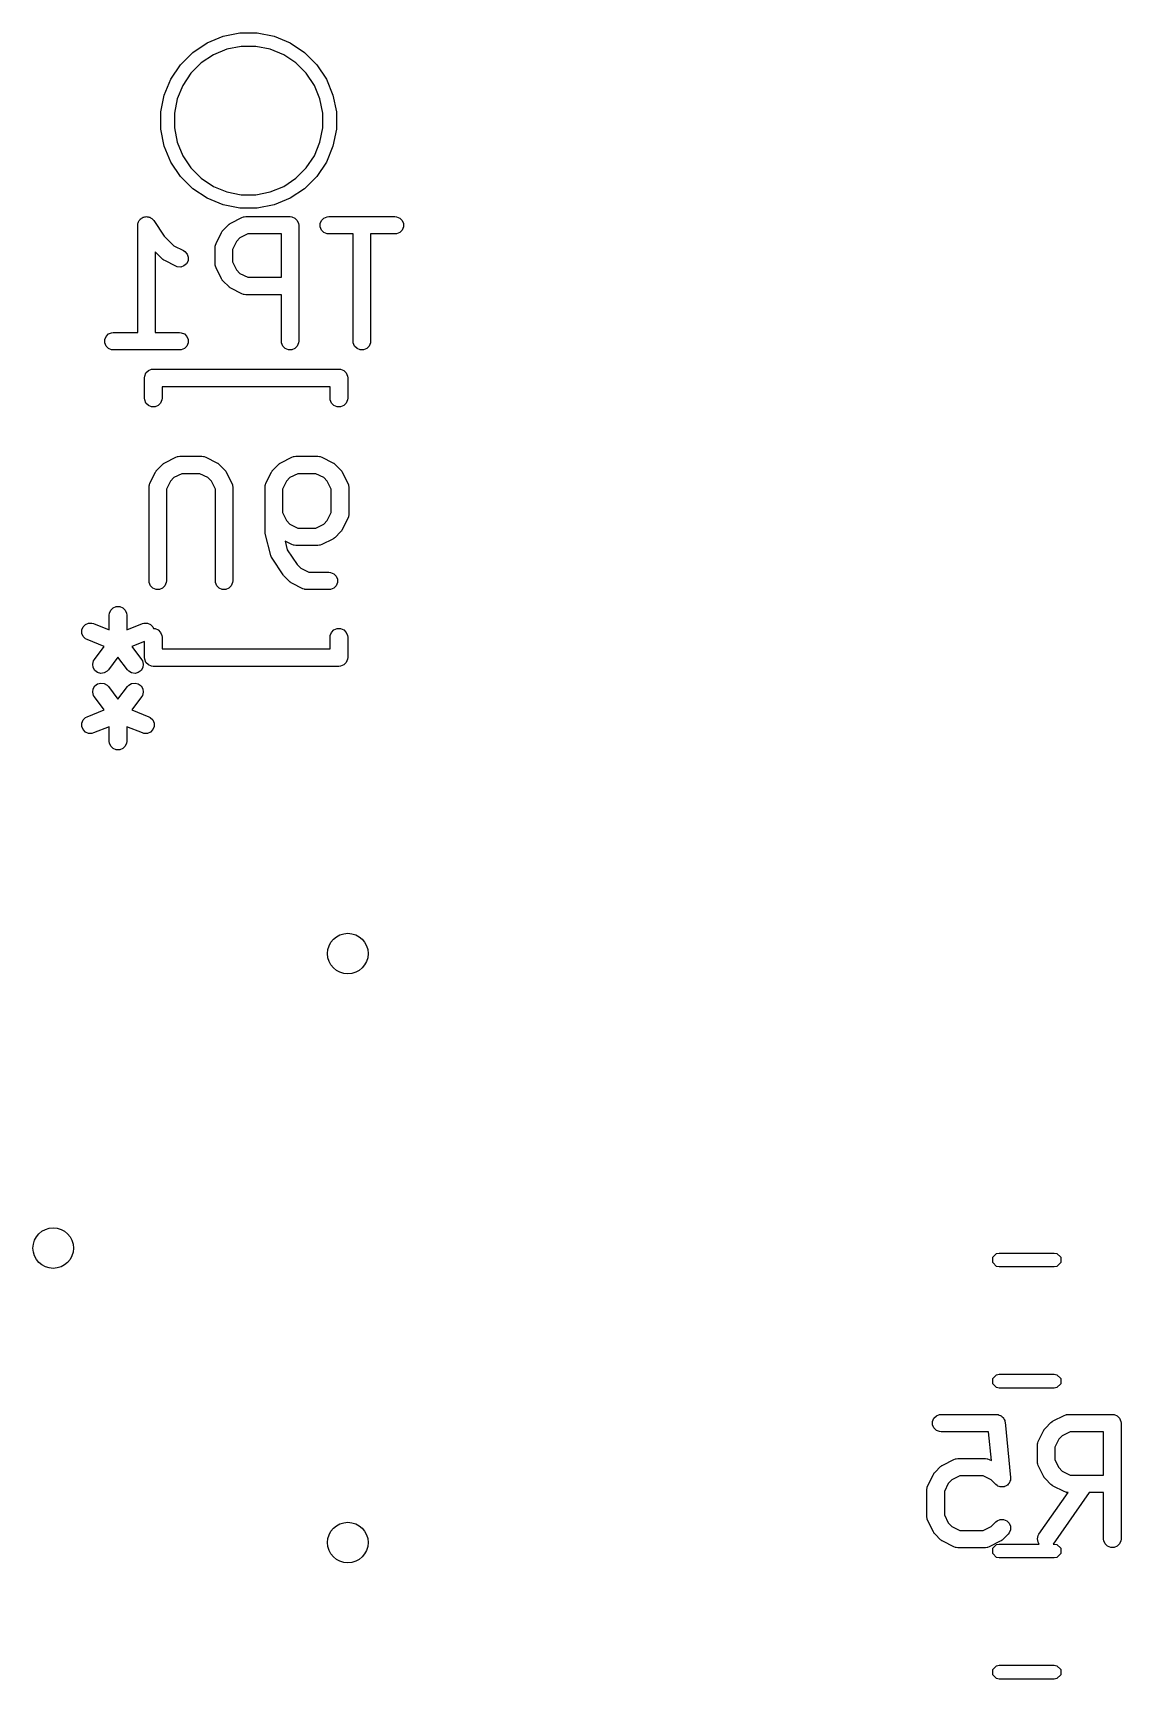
# Model space of a CAD drawing. Extents: x 4.93 to 6.56, y -4.94 to -3.83.
# Drawn here: x 5.377 to 5.747, y -4.387 to -3.828 of the extents above; entities that cross this region are included whole.
import ezdxf

# ---------------------------------------------------------------- set-up
doc = ezdxf.new("R2010")
doc.units = 0
doc.header["$MEASUREMENT"] = 0
doc.layers.add('BLACK', color=7, linetype='CONTINUOUS')

msp = doc.modelspace()

# ---------------------------------------------------------------- linework, layer by layer
at = {"layer": 'BLACK', "linetype": 'CONTINUOUS'}
for p, q in [((5.43653, -3.83138), (5.44195, -3.82914)), ((5.44195, -3.82914), (5.4477, -3.82799)), ((5.4477, -3.82799), (5.45357, -3.82799)), ((5.45357, -3.82799), (5.45932, -3.82914)), ((5.45932, -3.82914), (5.46474, -3.83138)), ((5.4275, -3.83879), (5.43165, -3.83464)), ((5.43165, -3.83464), (5.43653, -3.83138)), ((5.44328, -3.83354), (5.4387, -3.83544)), ((5.44815, -3.83257), (5.44328, -3.83354)), ((5.45312, -3.83257), (5.44815, -3.83257)), ((5.45798, -3.83354), (5.45312, -3.83257)), ((5.46257, -3.83544), (5.45798, -3.83354)), ((5.46474, -3.83138), (5.46962, -3.83464)), ((5.46962, -3.83464), (5.47376, -3.83879)), ((5.42425, -3.84367), (5.4275, -3.83879)), ((5.43457, -3.8382), (5.43106, -3.84171)), ((5.4387, -3.83544), (5.43457, -3.8382)), ((5.4667, -3.8382), (5.46257, -3.83544)), ((5.47021, -3.84171), (5.4667, -3.8382)), ((5.47376, -3.83879), (5.47702, -3.84367)), ((5.422, -3.84909), (5.42425, -3.84367)), ((5.4283, -3.84584), (5.42641, -3.85042)), ((5.43106, -3.84171), (5.4283, -3.84584)), ((5.47296, -3.84584), (5.47021, -3.84171)), ((5.47486, -3.85042), (5.47296, -3.84584)), ((5.47702, -3.84367), (5.47927, -3.84909)), ((5.42086, -3.85484), (5.422, -3.84909)), ((5.42641, -3.85042), (5.42544, -3.85529)), ((5.47583, -3.85529), (5.47486, -3.85042)), ((5.47927, -3.84909), (5.48041, -3.85484)), ((5.42086, -3.85529), (5.42086, -3.85484)), ((5.42086, -3.8607), (5.42086, -3.85529)), ((5.42544, -3.85529), (5.42544, -3.86025)), ((5.47583, -3.86025), (5.47583, -3.85529)), ((5.48041, -3.85484), (5.48041, -3.8607)), ((5.422, -3.86646), (5.42086, -3.8607)), ((5.42544, -3.86025), (5.42641, -3.86512)), ((5.47486, -3.86512), (5.47583, -3.86025)), ((5.48041, -3.8607), (5.47927, -3.86646)), ((5.42425, -3.87188), (5.422, -3.86646)), ((5.42641, -3.86512), (5.4283, -3.86971)), ((5.47296, -3.86971), (5.47486, -3.86512)), ((5.47927, -3.86646), (5.47702, -3.87188)), ((5.4275, -3.87675), (5.42425, -3.87188)), ((5.4283, -3.86971), (5.43106, -3.87383)), ((5.43106, -3.87383), (5.43457, -3.87734)), ((5.4667, -3.87734), (5.47021, -3.87383)), ((5.47021, -3.87383), (5.47296, -3.86971)), ((5.47702, -3.87188), (5.47376, -3.87675)), ((5.43165, -3.8809), (5.4275, -3.87675)), ((5.43457, -3.87734), (5.4387, -3.8801)), ((5.46257, -3.8801), (5.4667, -3.87734)), ((5.47376, -3.87675), (5.46962, -3.8809)), ((5.43653, -3.88416), (5.43165, -3.8809)), ((5.44195, -3.8864), (5.43653, -3.88416)), ((5.4387, -3.8801), (5.44328, -3.882)), ((5.44328, -3.882), (5.44815, -3.88297)), ((5.44815, -3.88297), (5.45312, -3.88297)), ((5.45312, -3.88297), (5.45798, -3.882)), ((5.45798, -3.882), (5.46257, -3.8801)), ((5.46474, -3.88416), (5.45932, -3.8864)), ((5.46962, -3.8809), (5.46474, -3.88416)), ((5.41458, -3.89075), (5.41482, -3.89059)), ((5.41482, -3.89059), (5.41511, -3.89053)), ((5.41511, -3.89053), (5.41537, -3.89042)), ((5.41537, -3.89042), (5.41567, -3.89042)), ((5.41567, -3.89042), (5.41595, -3.89036)), ((5.41595, -3.89036), (5.41624, -3.89042)), ((5.41624, -3.89042), (5.41653, -3.89042)), ((5.41653, -3.89042), (5.4168, -3.89053)), ((5.4168, -3.89053), (5.41708, -3.89059)), ((5.41708, -3.89059), (5.41732, -3.89075)), ((5.4477, -3.88755), (5.44195, -3.8864)), ((5.44463, -3.89255), (5.44838, -3.89067)), ((5.45357, -3.88755), (5.4477, -3.88755)), ((5.44838, -3.89067), (5.44892, -3.89047)), ((5.44892, -3.89047), (5.44902, -3.89046)), ((5.44902, -3.89046), (5.44912, -3.89042)), ((5.44912, -3.89042), (5.4497, -3.89036)), ((5.4497, -3.89036), (5.46469, -3.89036)), ((5.45932, -3.8864), (5.45357, -3.88755)), ((5.46469, -3.89036), (5.46527, -3.89042)), ((5.46527, -3.89042), (5.46634, -3.89086)), ((5.47618, -3.89086), (5.47724, -3.89042)), ((5.47724, -3.89042), (5.47782, -3.89036)), ((5.47782, -3.89036), (5.50032, -3.89036)), ((5.50032, -3.89036), (5.50089, -3.89042)), ((5.50089, -3.89042), (5.50196, -3.89086)), ((5.413, -3.89331), (5.41305, -3.89274)), ((5.413, -3.89332), (5.413, -3.89331)), ((5.413, -3.89331), (5.413, -3.89331)), ((5.413, -3.89331), (5.413, -3.89331)), ((5.413, -3.92973), (5.413, -3.89332)), ((5.41305, -3.89274), (5.41317, -3.89247)), ((5.41317, -3.89247), (5.41322, -3.89218)), ((5.41322, -3.89218), (5.41338, -3.89194)), ((5.41338, -3.89194), (5.4135, -3.89168)), ((5.4135, -3.89168), (5.4137, -3.89147)), ((5.4137, -3.89147), (5.41386, -3.89123)), ((5.41386, -3.89123), (5.41411, -3.89107)), ((5.41411, -3.89107), (5.41431, -3.89086)), ((5.41431, -3.89086), (5.41458, -3.89075)), ((5.41732, -3.89075), (5.41759, -3.89086)), ((5.41759, -3.89086), (5.4178, -3.89107)), ((5.4178, -3.89107), (5.41804, -3.89123)), ((5.41804, -3.89123), (5.4184, -3.89167)), ((5.4184, -3.89167), (5.41841, -3.89168)), ((5.41841, -3.89168), (5.41841, -3.89168)), ((5.41841, -3.89168), (5.41841, -3.89168)), ((5.41841, -3.89168), (5.42199, -3.89706)), ((5.43956, -3.89949), (5.44143, -3.89574)), ((5.44143, -3.89574), (5.44159, -3.8955)), ((5.44159, -3.8955), (5.44162, -3.89542)), ((5.44162, -3.89542), (5.44168, -3.89534)), ((5.44168, -3.89534), (5.44174, -3.89525)), ((5.44174, -3.89525), (5.4418, -3.8952)), ((5.4418, -3.8952), (5.44198, -3.89498)), ((5.44198, -3.89498), (5.44386, -3.8931)), ((5.44386, -3.8931), (5.44409, -3.89292)), ((5.44409, -3.89292), (5.44414, -3.89286)), ((5.44414, -3.89286), (5.44423, -3.8928)), ((5.44423, -3.8928), (5.44431, -3.89274)), ((5.44431, -3.89274), (5.44438, -3.89271)), ((5.44438, -3.89271), (5.44463, -3.89255)), ((5.45039, -3.89627), (5.4477, -3.89762)), ((5.46174, -3.89627), (5.45039, -3.89627)), ((5.46174, -3.91099), (5.46174, -3.89627)), ((5.46634, -3.89086), (5.46715, -3.89168)), ((5.46715, -3.89168), (5.46759, -3.89274)), ((5.46759, -3.89274), (5.46765, -3.89332)), ((5.46765, -3.89332), (5.46765, -3.93269)), ((5.47492, -3.89274), (5.47536, -3.89168)), ((5.47492, -3.89389), (5.47492, -3.89274)), ((5.47536, -3.89496), (5.47492, -3.89389)), ((5.47536, -3.89168), (5.47618, -3.89086)), ((5.47618, -3.89577), (5.47536, -3.89496)), ((5.47724, -3.89621), (5.47618, -3.89577)), ((5.47782, -3.89627), (5.47724, -3.89621)), ((5.48611, -3.89627), (5.47782, -3.89627)), ((5.48611, -3.93269), (5.48611, -3.89627)), ((5.50032, -3.89627), (5.49202, -3.89627)), ((5.49202, -3.89627), (5.49202, -3.93269)), ((5.50089, -3.89621), (5.50032, -3.89627)), ((5.50196, -3.89577), (5.50089, -3.89621)), ((5.50196, -3.89086), (5.50277, -3.89168)), ((5.50277, -3.89496), (5.50196, -3.89577)), ((5.50277, -3.89168), (5.50321, -3.89274)), ((5.50321, -3.89389), (5.50277, -3.89496)), ((5.50321, -3.89274), (5.50321, -3.89389)), ((5.42199, -3.89706), (5.4252, -3.90026)), ((5.4252, -3.90026), (5.42852, -3.90192)), ((5.43924, -3.90081), (5.4393, -3.90024)), ((5.43924, -3.90644), (5.43924, -3.90081)), ((5.4393, -3.90024), (5.43934, -3.90014)), ((5.43934, -3.90014), (5.43935, -3.90003)), ((5.43935, -3.90003), (5.43956, -3.89949)), ((5.4465, -3.89881), (5.44515, -3.90151)), ((5.44515, -3.90151), (5.44515, -3.90574)), ((5.4477, -3.89762), (5.4465, -3.89881)), ((5.42136, -3.90478), (5.4189, -3.90232)), ((5.4189, -3.90232), (5.4189, -3.92973)), ((5.42159, -3.90496), (5.42136, -3.90478)), ((5.42164, -3.90502), (5.42159, -3.90496)), ((5.42173, -3.90508), (5.42164, -3.90502)), ((5.42181, -3.90514), (5.42173, -3.90508)), ((5.42188, -3.90517), (5.42181, -3.90514)), ((5.42213, -3.90533), (5.42188, -3.90517)), ((5.42588, -3.90721), (5.42213, -3.90533)), ((5.42642, -3.90741), (5.42588, -3.90721)), ((5.42757, -3.90749), (5.42642, -3.90741)), ((5.42866, -3.90713), (5.42757, -3.90749)), ((5.42852, -3.90192), (5.42901, -3.90223)), ((5.42953, -3.90637), (5.42866, -3.90713)), ((5.42901, -3.90223), (5.42976, -3.9031)), ((5.43005, -3.90534), (5.42953, -3.90637)), ((5.42976, -3.9031), (5.43013, -3.90419)), ((5.43013, -3.90419), (5.43005, -3.90534)), ((5.4393, -3.90702), (5.43924, -3.90644)), ((5.43934, -3.90711), (5.4393, -3.90702)), ((5.43935, -3.90722), (5.43934, -3.90711)), ((5.43956, -3.90776), (5.43935, -3.90722)), ((5.44515, -3.90574), (5.4465, -3.90844)), ((5.44143, -3.91151), (5.43956, -3.90776)), ((5.44159, -3.91176), (5.44143, -3.91151)), ((5.44162, -3.91183), (5.44159, -3.91176)), ((5.44168, -3.91191), (5.44162, -3.91183)), ((5.44174, -3.912), (5.44168, -3.91191)), ((5.4418, -3.91205), (5.44174, -3.912)), ((5.44198, -3.91228), (5.4418, -3.91205)), ((5.44386, -3.91415), (5.44198, -3.91228)), ((5.4465, -3.90844), (5.4477, -3.90964)), ((5.4477, -3.90964), (5.45039, -3.91099)), ((5.45039, -3.91099), (5.46174, -3.91099)), ((5.44409, -3.91434), (5.44386, -3.91415)), ((5.44414, -3.9144), (5.44409, -3.91434)), ((5.44423, -3.91445), (5.44414, -3.9144)), ((5.44431, -3.91452), (5.44423, -3.91445)), ((5.44438, -3.91455), (5.44431, -3.91452)), ((5.44463, -3.9147), (5.44438, -3.91455)), ((5.44838, -3.91658), (5.44463, -3.9147)), ((5.44892, -3.91679), (5.44838, -3.91658)), ((5.44902, -3.91679), (5.44892, -3.91679)), ((5.44912, -3.91683), (5.44902, -3.91679)), ((5.4497, -3.91689), (5.44912, -3.91683)), ((5.46174, -3.91689), (5.4497, -3.91689)), ((5.46174, -3.93269), (5.46174, -3.91689)), ((5.40306, -3.93023), (5.40413, -3.92979)), ((5.40413, -3.92979), (5.4047, -3.92973)), ((5.4047, -3.92973), (5.413, -3.92973)), ((5.4189, -3.92973), (5.4272, -3.92973)), ((5.4272, -3.92973), (5.42778, -3.92979)), ((5.42778, -3.92979), (5.42884, -3.93023)), ((5.40181, -3.93211), (5.40225, -3.93105)), ((5.40181, -3.93326), (5.40181, -3.93211)), ((5.40225, -3.93433), (5.40181, -3.93326)), ((5.40225, -3.93105), (5.40306, -3.93023)), ((5.40306, -3.93514), (5.40225, -3.93433)), ((5.40413, -3.93558), (5.40306, -3.93514)), ((5.42884, -3.93514), (5.42778, -3.93558)), ((5.42884, -3.93023), (5.42965, -3.93105)), ((5.42965, -3.93433), (5.42884, -3.93514)), ((5.42965, -3.93105), (5.4301, -3.93211)), ((5.4301, -3.93326), (5.42965, -3.93433)), ((5.4301, -3.93211), (5.4301, -3.93326)), ((5.4618, -3.93326), (5.46174, -3.93269)), ((5.46224, -3.93433), (5.4618, -3.93326)), ((5.46305, -3.93514), (5.46224, -3.93433)), ((5.46412, -3.93558), (5.46305, -3.93514)), ((5.46634, -3.93514), (5.46527, -3.93558)), ((5.46715, -3.93433), (5.46634, -3.93514)), ((5.46759, -3.93326), (5.46715, -3.93433)), ((5.46765, -3.93269), (5.46759, -3.93326)), ((5.48617, -3.93326), (5.48611, -3.93269)), ((5.48661, -3.93433), (5.48617, -3.93326)), ((5.48743, -3.93514), (5.48661, -3.93433)), ((5.48849, -3.93558), (5.48743, -3.93514)), ((5.49071, -3.93514), (5.48964, -3.93558)), ((5.49152, -3.93433), (5.49071, -3.93514)), ((5.49196, -3.93326), (5.49152, -3.93433)), ((5.49202, -3.93269), (5.49196, -3.93326)), ((5.4047, -3.93564), (5.40413, -3.93558)), ((5.4272, -3.93564), (5.4047, -3.93564)), ((5.42778, -3.93558), (5.4272, -3.93564)), ((5.46527, -3.93558), (5.46412, -3.93558)), ((5.48964, -3.93558), (5.48849, -3.93558)), ((5.41528, -3.94513), (5.41534, -3.94454)), ((5.41528, -3.95201), (5.41528, -3.94513)), ((5.41534, -3.94454), (5.41579, -3.94346)), ((5.41579, -3.94346), (5.41661, -3.94263)), ((5.41661, -3.94263), (5.41769, -3.94218)), ((5.41769, -3.94218), (5.41828, -3.94213)), ((5.41828, -3.94213), (5.48128, -3.94213)), ((5.48128, -3.94213), (5.48186, -3.94218)), ((5.48186, -3.94218), (5.48295, -3.94263)), ((5.48295, -3.94263), (5.48377, -3.94346)), ((5.48377, -3.94346), (5.48422, -3.94454)), ((5.48422, -3.94454), (5.48428, -3.94513)), ((5.48428, -3.94513), (5.48428, -3.95201)), ((5.41534, -3.9526), (5.41528, -3.95201)), ((5.42128, -3.95201), (5.42122, -3.9526)), ((5.47828, -3.94813), (5.42128, -3.94813)), ((5.42128, -3.94813), (5.42128, -3.95201)), ((5.47828, -3.95201), (5.47828, -3.94813)), ((5.47834, -3.9526), (5.47828, -3.95201)), ((5.48428, -3.95201), (5.48422, -3.9526)), ((5.41579, -3.95368), (5.41534, -3.9526)), ((5.41661, -3.95451), (5.41579, -3.95368)), ((5.41769, -3.95495), (5.41661, -3.95451)), ((5.41886, -3.95495), (5.41769, -3.95495)), ((5.41995, -3.95451), (5.41886, -3.95495)), ((5.42077, -3.95368), (5.41995, -3.95451)), ((5.42122, -3.9526), (5.42077, -3.95368)), ((5.47879, -3.95368), (5.47834, -3.9526)), ((5.47961, -3.95451), (5.47879, -3.95368)), ((5.48069, -3.95495), (5.47961, -3.95451)), ((5.48186, -3.95495), (5.48069, -3.95495)), ((5.48295, -3.95451), (5.48186, -3.95495)), ((5.48377, -3.95368), (5.48295, -3.95451)), ((5.48422, -3.9526), (5.48377, -3.95368)), ((5.41957, -3.97638), (5.42144, -3.97451)), ((5.42144, -3.97451), (5.42167, -3.97432)), ((5.42167, -3.97432), (5.42172, -3.97426)), ((5.42172, -3.97426), (5.42181, -3.97421)), ((5.42181, -3.97421), (5.42189, -3.97414)), ((5.42189, -3.97414), (5.42196, -3.97411)), ((5.42196, -3.97411), (5.42221, -3.97395)), ((5.42221, -3.97395), (5.42596, -3.97208)), ((5.42596, -3.97208), (5.4265, -3.97187)), ((5.4265, -3.97187), (5.42661, -3.97186)), ((5.42661, -3.97186), (5.42671, -3.97182)), ((5.42671, -3.97182), (5.42728, -3.97177)), ((5.42728, -3.97177), (5.43478, -3.97177)), ((5.43478, -3.97177), (5.43536, -3.97182)), ((5.43536, -3.97182), (5.43546, -3.97186)), ((5.43546, -3.97186), (5.43556, -3.97187)), ((5.43556, -3.97187), (5.4361, -3.97208)), ((5.4361, -3.97208), (5.43985, -3.97395)), ((5.43985, -3.97395), (5.4401, -3.97411)), ((5.4401, -3.97411), (5.44017, -3.97414)), ((5.44017, -3.97414), (5.44025, -3.97421)), ((5.44025, -3.97421), (5.44034, -3.97426)), ((5.44034, -3.97426), (5.44039, -3.97432)), ((5.44039, -3.97432), (5.44062, -3.97451)), ((5.44062, -3.97451), (5.44249, -3.97638)), ((5.45894, -3.97638), (5.46081, -3.97451)), ((5.46081, -3.97451), (5.46104, -3.97432)), ((5.46104, -3.97432), (5.46109, -3.97426)), ((5.46109, -3.97426), (5.46118, -3.97421)), ((5.46118, -3.97421), (5.46126, -3.97414)), ((5.46126, -3.97414), (5.46133, -3.97411)), ((5.46133, -3.97411), (5.46158, -3.97395)), ((5.46158, -3.97395), (5.46533, -3.97208)), ((5.46533, -3.97208), (5.46587, -3.97187)), ((5.46587, -3.97187), (5.46598, -3.97186)), ((5.46598, -3.97186), (5.46608, -3.97182)), ((5.46608, -3.97182), (5.46665, -3.97177)), ((5.46665, -3.97177), (5.47415, -3.97177)), ((5.47415, -3.97177), (5.47473, -3.97182)), ((5.47473, -3.97182), (5.47483, -3.97186)), ((5.47483, -3.97186), (5.47493, -3.97187)), ((5.47493, -3.97187), (5.47547, -3.97208)), ((5.47547, -3.97208), (5.47922, -3.97395)), ((5.47922, -3.97395), (5.47947, -3.97411)), ((5.47947, -3.97411), (5.47954, -3.97414)), ((5.47954, -3.97414), (5.47962, -3.97421)), ((5.47962, -3.97421), (5.47971, -3.97426)), ((5.47971, -3.97426), (5.47976, -3.97432)), ((5.47976, -3.97432), (5.47999, -3.97451)), ((5.47999, -3.97451), (5.48186, -3.97638)), ((5.41714, -3.9809), (5.41902, -3.97715)), ((5.41902, -3.97715), (5.41917, -3.9769)), ((5.41917, -3.9769), (5.4192, -3.97683)), ((5.4192, -3.97683), (5.41927, -3.97675)), ((5.41927, -3.97675), (5.41933, -3.97666)), ((5.41933, -3.97666), (5.41938, -3.97661)), ((5.41938, -3.97661), (5.41957, -3.97638)), ((5.42528, -3.97902), (5.42408, -3.98022)), ((5.42798, -3.97767), (5.42528, -3.97902)), ((5.43408, -3.97767), (5.42798, -3.97767)), ((5.43678, -3.97902), (5.43408, -3.97767)), ((5.43798, -3.98022), (5.43678, -3.97902)), ((5.44249, -3.97638), (5.44268, -3.97661)), ((5.44268, -3.97661), (5.44274, -3.97666)), ((5.44274, -3.97666), (5.44279, -3.97675)), ((5.44279, -3.97675), (5.44286, -3.97683)), ((5.44286, -3.97683), (5.44289, -3.9769)), ((5.44289, -3.9769), (5.44305, -3.97715)), ((5.44305, -3.97715), (5.44492, -3.9809)), ((5.45651, -3.9809), (5.45839, -3.97715)), ((5.45839, -3.97715), (5.45854, -3.9769)), ((5.45854, -3.9769), (5.45857, -3.97683)), ((5.45857, -3.97683), (5.45864, -3.97675)), ((5.45864, -3.97675), (5.4587, -3.97666)), ((5.4587, -3.97666), (5.45875, -3.97661)), ((5.45875, -3.97661), (5.45894, -3.97638)), ((5.46465, -3.97902), (5.46345, -3.98022)), ((5.46735, -3.97767), (5.46465, -3.97902)), ((5.47345, -3.97767), (5.46735, -3.97767)), ((5.47615, -3.97902), (5.47345, -3.97767)), ((5.47735, -3.98022), (5.47615, -3.97902)), ((5.48186, -3.97638), (5.48205, -3.97661)), ((5.48205, -3.97661), (5.48211, -3.97666)), ((5.48211, -3.97666), (5.48216, -3.97675)), ((5.48216, -3.97675), (5.48223, -3.97683)), ((5.48223, -3.97683), (5.48226, -3.9769)), ((5.48226, -3.9769), (5.48242, -3.97715)), ((5.48242, -3.97715), (5.48429, -3.9809)), ((5.41683, -3.98222), (5.41689, -3.98164)), ((5.41683, -4.01409), (5.41683, -3.98222)), ((5.41689, -3.98164), (5.41693, -3.98154)), ((5.41693, -3.98154), (5.41694, -3.98144)), ((5.41694, -3.98144), (5.41714, -3.9809)), ((5.42408, -3.98022), (5.42274, -3.98292)), ((5.42274, -3.98292), (5.42274, -4.01409)), ((5.43933, -3.98292), (5.43798, -3.98022)), ((5.43933, -4.01409), (5.43933, -3.98292)), ((5.44492, -3.9809), (5.44513, -3.98144)), ((5.44513, -3.98144), (5.44514, -3.98154)), ((5.44514, -3.98154), (5.44518, -3.98164)), ((5.44518, -3.98164), (5.44523, -3.98222)), ((5.44523, -3.98222), (5.44523, -4.01409)), ((5.4562, -3.98222), (5.45626, -3.98164)), ((5.4562, -3.99722), (5.4562, -3.98222)), ((5.45626, -3.98164), (5.4563, -3.98154)), ((5.4563, -3.98154), (5.45631, -3.98144)), ((5.45631, -3.98144), (5.45651, -3.9809)), ((5.46345, -3.98022), (5.46211, -3.98292)), ((5.46211, -3.98292), (5.46211, -3.9909)), ((5.4787, -3.98292), (5.47735, -3.98022)), ((5.4787, -3.9909), (5.4787, -3.98292)), ((5.48429, -3.9809), (5.4845, -3.98144)), ((5.4845, -3.98144), (5.48451, -3.98154)), ((5.48451, -3.98154), (5.48455, -3.98164)), ((5.48455, -3.98164), (5.4846, -3.98222)), ((5.4846, -3.98222), (5.4846, -3.99159)), ((5.46211, -3.9909), (5.46345, -3.99359)), ((5.47735, -3.99359), (5.4787, -3.9909)), ((5.46345, -3.99359), (5.46465, -3.99479)), ((5.46465, -3.99479), (5.46735, -3.99614)), ((5.46735, -3.99614), (5.47345, -3.99614)), ((5.47345, -3.99614), (5.47615, -3.99479)), ((5.47615, -3.99479), (5.47735, -3.99359)), ((5.48226, -3.99691), (5.48223, -3.99698)), ((5.48242, -3.99666), (5.48226, -3.99691)), ((5.48429, -3.99291), (5.48242, -3.99666)), ((5.4845, -3.99237), (5.48429, -3.99291)), ((5.48451, -3.99227), (5.4845, -3.99237)), ((5.48455, -3.99217), (5.48451, -3.99227)), ((5.4846, -3.99159), (5.48455, -3.99217)), ((5.45621, -3.99732), (5.4562, -3.99722)), ((5.4562, -3.99736), (5.45621, -3.99732)), ((5.45624, -3.99758), (5.4562, -3.99736)), ((5.45626, -3.99779), (5.45624, -3.99758)), ((5.45627, -3.99783), (5.45626, -3.99779)), ((5.45629, -3.99793), (5.45627, -3.99783)), ((5.45816, -4.00543), (5.45629, -3.99793)), ((5.46533, -4.00173), (5.46304, -4.00059)), ((5.46304, -4.00059), (5.46377, -4.0035)), ((5.46587, -4.00194), (5.46533, -4.00173)), ((5.46598, -4.00195), (5.46587, -4.00194)), ((5.46608, -4.00199), (5.46598, -4.00195)), ((5.46665, -4.00204), (5.46608, -4.00199)), ((5.47415, -4.00204), (5.46665, -4.00204)), ((5.47473, -4.00199), (5.47415, -4.00204)), ((5.47483, -4.00195), (5.47473, -4.00199)), ((5.47493, -4.00194), (5.47483, -4.00195)), ((5.47547, -4.00173), (5.47493, -4.00194)), ((5.47922, -3.99986), (5.47547, -4.00173)), ((5.47947, -3.9997), (5.47922, -3.99986)), ((5.47954, -3.99967), (5.47947, -3.9997)), ((5.47962, -3.99961), (5.47954, -3.99967)), ((5.47971, -3.99955), (5.47962, -3.99961)), ((5.47976, -3.99949), (5.47971, -3.99955)), ((5.47999, -3.9993), (5.47976, -3.99949)), ((5.48186, -3.99743), (5.47999, -3.9993)), ((5.48205, -3.9972), (5.48186, -3.99743)), ((5.48211, -3.99715), (5.48205, -3.9972)), ((5.48216, -3.99706), (5.48211, -3.99715)), ((5.48223, -3.99698), (5.48216, -3.99706)), ((5.45828, -4.00577), (5.45816, -4.00543)), ((5.4583, -4.00584), (5.45828, -4.00577)), ((5.45833, -4.00591), (5.4583, -4.00584)), ((5.45836, -4.00598), (5.45833, -4.00591)), ((5.4584, -4.00604), (5.45836, -4.00598)), ((5.45857, -4.00635), (5.4584, -4.00604)), ((5.46232, -4.01198), (5.45857, -4.00635)), ((5.46377, -4.0035), (5.46707, -4.00846)), ((5.4625, -4.0122), (5.46232, -4.01198)), ((5.46232, -4.01198), (5.46232, -4.01198)), ((5.46232, -4.01198), (5.46232, -4.01198)), ((5.46269, -4.01243), (5.4625, -4.0122)), ((5.46456, -4.0143), (5.46269, -4.01243)), ((5.46269, -4.01243), (5.46269, -4.01243)), ((5.46269, -4.01243), (5.46269, -4.01243)), ((5.46707, -4.00846), (5.4684, -4.00979)), ((5.4684, -4.00979), (5.4711, -4.01114)), ((5.4711, -4.01114), (5.4779, -4.01114)), ((5.4779, -4.01114), (5.47848, -4.01119)), ((5.47848, -4.01119), (5.47954, -4.01163)), ((5.47954, -4.01163), (5.48036, -4.01245)), ((5.48036, -4.01245), (5.4808, -4.01351)), ((5.4808, -4.01351), (5.4808, -4.01467)), ((5.41689, -4.01467), (5.41683, -4.01409)), ((5.41733, -4.01573), (5.41689, -4.01467)), ((5.41814, -4.01654), (5.41733, -4.01573)), ((5.41921, -4.01699), (5.41814, -4.01654)), ((5.42036, -4.01699), (5.41921, -4.01699)), ((5.42142, -4.01654), (5.42036, -4.01699)), ((5.42224, -4.01573), (5.42142, -4.01654)), ((5.42268, -4.01467), (5.42224, -4.01573)), ((5.42274, -4.01409), (5.42268, -4.01467)), ((5.43938, -4.01467), (5.43933, -4.01409)), ((5.43983, -4.01573), (5.43938, -4.01467)), ((5.44064, -4.01654), (5.43983, -4.01573)), ((5.4417, -4.01699), (5.44064, -4.01654)), ((5.44286, -4.01699), (5.4417, -4.01699)), ((5.44392, -4.01654), (5.44286, -4.01699)), ((5.44474, -4.01573), (5.44392, -4.01654)), ((5.44518, -4.01467), (5.44474, -4.01573)), ((5.44523, -4.01409), (5.44518, -4.01467)), ((5.46479, -4.01449), (5.46456, -4.0143)), ((5.46484, -4.01455), (5.46479, -4.01449)), ((5.46493, -4.0146), (5.46484, -4.01455)), ((5.46501, -4.01467), (5.46493, -4.0146)), ((5.46508, -4.0147), (5.46501, -4.01467)), ((5.46533, -4.01486), (5.46508, -4.0147)), ((5.46908, -4.01673), (5.46533, -4.01486)), ((5.46962, -4.01694), (5.46908, -4.01673)), ((5.46973, -4.01695), (5.46962, -4.01694)), ((5.46983, -4.01699), (5.46973, -4.01695)), ((5.4704, -4.01704), (5.46983, -4.01699)), ((5.4779, -4.01704), (5.4704, -4.01704)), ((5.47848, -4.01699), (5.4779, -4.01704)), ((5.47954, -4.01654), (5.47848, -4.01699)), ((5.48036, -4.01573), (5.47954, -4.01654)), ((5.4808, -4.01467), (5.48036, -4.01573)), ((5.40338, -4.02509), (5.40382, -4.02402)), ((5.40382, -4.02402), (5.40464, -4.02321)), ((5.40464, -4.02321), (5.4057, -4.02277)), ((5.4057, -4.02277), (5.40686, -4.02277)), ((5.40686, -4.02277), (5.40792, -4.02321)), ((5.40792, -4.02321), (5.40873, -4.02402)), ((5.40873, -4.02402), (5.40918, -4.02509)), ((5.394, -4.03075), (5.39443, -4.02968)), ((5.39443, -4.02968), (5.39524, -4.02885)), ((5.39524, -4.02885), (5.39629, -4.0284)), ((5.39629, -4.0284), (5.39745, -4.02838)), ((5.39745, -4.02838), (5.398, -4.02854)), ((5.398, -4.02854), (5.40333, -4.03067)), ((5.40333, -4.02566), (5.40338, -4.02509)), ((5.40333, -4.03067), (5.40333, -4.02566)), ((5.40918, -4.02509), (5.40923, -4.02566)), ((5.40923, -4.02566), (5.40923, -4.03067)), ((5.40923, -4.03067), (5.41456, -4.02854)), ((5.41456, -4.02854), (5.41511, -4.02838)), ((5.41511, -4.02838), (5.41626, -4.0284)), ((5.41626, -4.0284), (5.41732, -4.02885)), ((5.41732, -4.02885), (5.41813, -4.02968)), ((5.41813, -4.02968), (5.41838, -4.0303)), ((5.41838, -4.0303), (5.41886, -4.0303)), ((5.41886, -4.0303), (5.41995, -4.03075)), ((5.47961, -4.03075), (5.48069, -4.0303)), ((5.48069, -4.0303), (5.48186, -4.0303)), ((5.48186, -4.0303), (5.48295, -4.03075)), ((5.39402, -4.0319), (5.394, -4.03075)), ((5.39447, -4.03296), (5.39402, -4.0319)), ((5.3953, -4.03376), (5.39447, -4.03296)), ((5.39581, -4.03403), (5.3953, -4.03376)), ((5.40161, -4.03635), (5.39581, -4.03403)), ((5.41528, -4.03462), (5.41095, -4.03635)), ((5.41528, -4.04013), (5.41528, -4.03462)), ((5.41995, -4.03075), (5.42077, -4.03157)), ((5.42077, -4.03157), (5.42122, -4.03265)), ((5.42122, -4.03265), (5.42128, -4.03324)), ((5.42128, -4.03324), (5.42128, -4.03713)), ((5.47828, -4.03324), (5.47834, -4.03265)), ((5.47828, -4.03713), (5.47828, -4.03324)), ((5.47834, -4.03265), (5.47879, -4.03157)), ((5.47879, -4.03157), (5.47961, -4.03075)), ((5.48295, -4.03075), (5.48377, -4.03157)), ((5.48377, -4.03157), (5.48422, -4.03265)), ((5.48422, -4.03265), (5.48428, -4.03324)), ((5.48428, -4.03324), (5.48428, -4.04013)), ((5.39771, -4.04237), (5.39799, -4.04126)), ((5.39799, -4.04126), (5.39829, -4.04076)), ((5.39829, -4.04076), (5.40161, -4.03635)), ((5.40628, -4.03996), (5.40302, -4.04431)), ((5.40954, -4.04431), (5.40628, -4.03996)), ((5.41095, -4.03635), (5.41427, -4.04076)), ((5.41427, -4.04076), (5.41457, -4.04126)), ((5.41457, -4.04126), (5.41485, -4.04237)), ((5.41534, -4.04071), (5.41528, -4.04013)), ((5.41579, -4.04179), (5.41534, -4.04071)), ((5.42128, -4.03713), (5.47828, -4.03713)), ((5.48422, -4.04071), (5.48377, -4.04179)), ((5.48428, -4.04013), (5.48422, -4.04071)), ((5.39787, -4.04351), (5.39771, -4.04237)), ((5.39846, -4.04451), (5.39787, -4.04351)), ((5.39938, -4.0452), (5.39846, -4.04451)), ((5.40049, -4.04548), (5.39938, -4.0452)), ((5.40163, -4.04532), (5.40049, -4.04548)), ((5.40263, -4.04473), (5.40163, -4.04532)), ((5.40302, -4.04431), (5.40263, -4.04473)), ((5.40993, -4.04473), (5.40954, -4.04431)), ((5.41092, -4.04532), (5.40993, -4.04473)), ((5.41206, -4.04548), (5.41092, -4.04532)), ((5.41318, -4.0452), (5.41206, -4.04548)), ((5.4141, -4.04451), (5.41318, -4.0452)), ((5.41469, -4.04351), (5.4141, -4.04451)), ((5.41485, -4.04237), (5.41469, -4.04351)), ((5.41661, -4.04262), (5.41579, -4.04179)), ((5.41769, -4.04307), (5.41661, -4.04262)), ((5.41828, -4.04313), (5.41769, -4.04307)), ((5.48128, -4.04313), (5.41828, -4.04313)), ((5.48186, -4.04307), (5.48128, -4.04313)), ((5.48295, -4.04262), (5.48186, -4.04307)), ((5.48377, -4.04179), (5.48295, -4.04262)), ((5.39771, -4.05188), (5.39787, -4.05074)), ((5.39799, -4.05299), (5.39771, -4.05188)), ((5.39787, -4.05074), (5.39846, -4.04975)), ((5.39846, -4.04975), (5.39938, -4.04905)), ((5.39938, -4.04905), (5.40049, -4.04877)), ((5.40049, -4.04877), (5.40163, -4.04893)), ((5.40163, -4.04893), (5.40263, -4.04952)), ((5.40263, -4.04952), (5.40302, -4.04995)), ((5.40302, -4.04995), (5.40628, -4.05429)), ((5.40628, -4.05429), (5.40954, -4.04995)), ((5.40954, -4.04995), (5.40993, -4.04952)), ((5.40993, -4.04952), (5.41092, -4.04893)), ((5.41092, -4.04893), (5.41206, -4.04877)), ((5.41206, -4.04877), (5.41318, -4.04905)), ((5.41318, -4.04905), (5.4141, -4.04975)), ((5.4141, -4.04975), (5.41469, -4.05074)), ((5.41485, -4.05188), (5.41457, -4.05299)), ((5.41469, -4.05074), (5.41485, -4.05188)), ((5.39581, -4.06022), (5.40161, -4.05791)), ((5.39829, -4.05349), (5.39799, -4.05299)), ((5.40161, -4.05791), (5.39829, -4.05349)), ((5.41427, -4.05349), (5.41095, -4.05791)), ((5.41095, -4.05791), (5.41675, -4.06022)), ((5.41457, -4.05299), (5.41427, -4.05349)), ((5.394, -4.06351), (5.39402, -4.06235)), ((5.39443, -4.06458), (5.394, -4.06351)), ((5.39402, -4.06235), (5.39447, -4.0613)), ((5.39447, -4.0613), (5.3953, -4.06049)), ((5.3953, -4.06049), (5.39581, -4.06022)), ((5.40333, -4.06358), (5.398, -4.06571)), ((5.40333, -4.06859), (5.40333, -4.06358)), ((5.41456, -4.06571), (5.40923, -4.06358)), ((5.40923, -4.06358), (5.40923, -4.06859)), ((5.41675, -4.06022), (5.41726, -4.06049)), ((5.41726, -4.06049), (5.41809, -4.0613)), ((5.41809, -4.0613), (5.41854, -4.06235)), ((5.41856, -4.06351), (5.41813, -4.06458)), ((5.41854, -4.06235), (5.41856, -4.06351)), ((5.39524, -4.0654), (5.39443, -4.06458)), ((5.39629, -4.06585), (5.39524, -4.0654)), ((5.39745, -4.06587), (5.39629, -4.06585)), ((5.398, -4.06571), (5.39745, -4.06587)), ((5.40338, -4.06917), (5.40333, -4.06859)), ((5.40382, -4.07023), (5.40338, -4.06917)), ((5.40918, -4.06917), (5.40873, -4.07023)), ((5.40923, -4.06859), (5.40918, -4.06917)), ((5.41511, -4.06587), (5.41456, -4.06571)), ((5.41626, -4.06585), (5.41511, -4.06587)), ((5.41732, -4.0654), (5.41626, -4.06585)), ((5.41813, -4.06458), (5.41732, -4.0654)), ((5.40464, -4.07104), (5.40382, -4.07023)), ((5.4057, -4.07149), (5.40464, -4.07104)), ((5.40686, -4.07149), (5.4057, -4.07149)), ((5.40792, -4.07104), (5.40686, -4.07149)), ((5.40873, -4.07023), (5.40792, -4.07104)), ((5.70328, -4.24378), (5.70456, -4.2425)), ((5.70456, -4.2425), (5.70547, -4.24232)), ((5.70547, -4.24232), (5.72415, -4.24232)), ((5.72415, -4.24232), (5.72505, -4.2425)), ((5.72505, -4.2425), (5.72633, -4.24378)), ((5.70328, -4.24559), (5.70328, -4.24378)), ((5.70456, -4.24686), (5.70328, -4.24559)), ((5.70547, -4.24704), (5.70456, -4.24686)), ((5.72415, -4.24704), (5.70547, -4.24704)), ((5.72505, -4.24686), (5.72415, -4.24704)), ((5.72633, -4.24559), (5.72505, -4.24686)), ((5.72633, -4.24378), (5.72633, -4.24559)), ((5.70328, -4.28492), (5.70456, -4.28364)), ((5.70328, -4.28673), (5.70328, -4.28492)), ((5.70456, -4.28801), (5.70328, -4.28673)), ((5.70456, -4.28364), (5.70547, -4.28346)), ((5.70547, -4.28346), (5.72415, -4.28346)), ((5.72415, -4.28346), (5.72505, -4.28364)), ((5.72505, -4.28364), (5.72633, -4.28492)), ((5.72633, -4.28673), (5.72505, -4.28801)), ((5.72633, -4.28492), (5.72633, -4.28673)), ((5.70547, -4.28819), (5.70456, -4.28801)), ((5.72415, -4.28819), (5.70547, -4.28819)), ((5.72505, -4.28801), (5.72415, -4.28819)), ((5.68285, -4.29951), (5.68329, -4.29845)), ((5.68329, -4.29845), (5.68411, -4.29763)), ((5.68411, -4.29763), (5.68517, -4.29719)), ((5.68517, -4.29719), (5.68575, -4.29713)), ((5.68575, -4.29713), (5.7045, -4.29713)), ((5.7045, -4.29713), (5.70471, -4.29716)), ((5.70471, -4.29716), (5.70478, -4.29715)), ((5.70478, -4.29715), (5.70485, -4.29717)), ((5.70485, -4.29717), (5.70507, -4.29719)), ((5.70507, -4.29719), (5.70547, -4.29736)), ((5.70547, -4.29736), (5.70588, -4.29748)), ((5.70588, -4.29748), (5.706, -4.29758)), ((5.706, -4.29758), (5.70614, -4.29763)), ((5.70614, -4.29763), (5.70644, -4.29794)), ((5.70644, -4.29794), (5.70678, -4.29821)), ((5.70678, -4.29821), (5.70685, -4.29834)), ((5.70685, -4.29834), (5.70695, -4.29845)), ((5.70695, -4.29845), (5.70712, -4.29885)), ((5.7238, -4.29932), (5.72755, -4.29745)), ((5.72755, -4.29745), (5.72809, -4.29724)), ((5.72809, -4.29724), (5.72819, -4.29723)), ((5.72819, -4.29723), (5.72829, -4.29719)), ((5.72829, -4.29719), (5.72887, -4.29713)), ((5.72887, -4.29713), (5.74387, -4.29713)), ((5.74387, -4.29713), (5.74444, -4.29719)), ((5.74444, -4.29719), (5.74551, -4.29763)), ((5.74551, -4.29763), (5.74632, -4.29845)), ((5.74632, -4.29845), (5.74676, -4.29951)), ((5.68285, -4.30066), (5.68285, -4.29951)), ((5.68329, -4.30173), (5.68285, -4.30066)), ((5.68411, -4.30254), (5.68329, -4.30173)), ((5.68517, -4.30298), (5.68411, -4.30254)), ((5.68575, -4.30304), (5.68517, -4.30298)), ((5.70182, -4.30304), (5.68575, -4.30304)), ((5.7028, -4.31281), (5.70182, -4.30304)), ((5.70712, -4.29885), (5.70732, -4.29923)), ((5.70732, -4.29923), (5.70736, -4.29944)), ((5.70736, -4.29944), (5.70739, -4.29951)), ((5.70739, -4.29951), (5.70739, -4.29958)), ((5.70739, -4.29958), (5.70743, -4.29979)), ((5.70743, -4.29979), (5.70931, -4.31854)), ((5.71873, -4.30627), (5.7206, -4.30252)), ((5.7206, -4.30252), (5.72076, -4.30227)), ((5.72076, -4.30227), (5.72079, -4.3022)), ((5.72079, -4.3022), (5.72085, -4.30212)), ((5.72085, -4.30212), (5.72091, -4.30203)), ((5.72091, -4.30203), (5.72097, -4.30198)), ((5.72097, -4.30198), (5.72116, -4.30175)), ((5.72116, -4.30175), (5.72303, -4.29987)), ((5.72303, -4.29987), (5.72326, -4.29969)), ((5.72326, -4.29969), (5.72331, -4.29963)), ((5.72331, -4.29963), (5.7234, -4.29957)), ((5.7234, -4.29957), (5.72348, -4.29951)), ((5.72348, -4.29951), (5.72355, -4.29948)), ((5.72355, -4.29948), (5.7238, -4.29932)), ((5.72956, -4.30304), (5.72687, -4.30439)), ((5.74091, -4.30304), (5.72956, -4.30304)), ((5.74091, -4.31776), (5.74091, -4.30304)), ((5.74676, -4.29951), (5.74682, -4.30009)), ((5.74682, -4.30009), (5.74682, -4.33946)), ((5.71842, -4.30759), (5.71847, -4.30701)), ((5.71842, -4.31321), (5.71842, -4.30759)), ((5.71847, -4.30701), (5.71851, -4.30691)), ((5.71851, -4.30691), (5.71852, -4.30681)), ((5.71852, -4.30681), (5.71873, -4.30627)), ((5.72567, -4.30559), (5.72432, -4.30828)), ((5.72432, -4.30828), (5.72432, -4.31251)), ((5.72687, -4.30439), (5.72567, -4.30559)), ((5.68366, -4.31675), (5.68553, -4.31487)), ((5.68553, -4.31487), (5.68576, -4.31469)), ((5.68576, -4.31469), (5.68581, -4.31463)), ((5.68581, -4.31463), (5.6859, -4.31457)), ((5.6859, -4.31457), (5.68598, -4.31451)), ((5.68598, -4.31451), (5.68605, -4.31448)), ((5.68605, -4.31448), (5.6863, -4.31432)), ((5.6863, -4.31432), (5.69005, -4.31244)), ((5.69005, -4.31244), (5.69059, -4.31224)), ((5.69059, -4.31224), (5.6907, -4.31223)), ((5.6907, -4.31223), (5.6908, -4.31219)), ((5.6908, -4.31219), (5.69137, -4.31213)), ((5.69137, -4.31213), (5.70075, -4.31213)), ((5.70075, -4.31213), (5.70132, -4.31219)), ((5.70132, -4.31219), (5.70142, -4.31223)), ((5.70142, -4.31223), (5.70153, -4.31224)), ((5.70153, -4.31224), (5.70207, -4.31244)), ((5.70207, -4.31244), (5.7028, -4.31281)), ((5.71847, -4.31379), (5.71842, -4.31321)), ((5.71851, -4.31388), (5.71847, -4.31379)), ((5.71852, -4.31399), (5.71851, -4.31388)), ((5.71873, -4.31453), (5.71852, -4.31399)), ((5.7206, -4.31828), (5.71873, -4.31453)), ((5.72432, -4.31251), (5.72567, -4.31521)), ((5.72567, -4.31521), (5.72687, -4.31641)), ((5.68123, -4.32126), (5.68311, -4.31751)), ((5.68311, -4.31751), (5.68326, -4.31727)), ((5.68326, -4.31727), (5.68329, -4.31719)), ((5.68329, -4.31719), (5.68336, -4.31711)), ((5.68336, -4.31711), (5.68342, -4.31702)), ((5.68342, -4.31702), (5.68347, -4.31697)), ((5.68347, -4.31697), (5.68366, -4.31675)), ((5.68817, -4.32058), (5.68683, -4.32328)), ((5.68937, -4.31939), (5.68817, -4.32058)), ((5.69207, -4.31804), (5.68937, -4.31939)), ((5.70005, -4.31804), (5.69207, -4.31804)), ((5.70275, -4.31939), (5.70005, -4.31804)), ((5.70428, -4.32092), (5.70275, -4.31939)), ((5.70473, -4.32129), (5.70428, -4.32092)), ((5.70825, -4.32111), (5.70812, -4.32118)), ((5.70852, -4.32078), (5.70825, -4.32111)), ((5.70883, -4.32048), (5.70852, -4.32078)), ((5.70888, -4.32034), (5.70883, -4.32048)), ((5.70898, -4.32022), (5.70888, -4.32034)), ((5.7091, -4.31981), (5.70898, -4.32022)), ((5.70927, -4.31941), (5.7091, -4.31981)), ((5.70931, -4.31912), (5.70927, -4.31926)), ((5.70927, -4.31926), (5.70927, -4.31941)), ((5.70931, -4.31854), (5.70931, -4.31912)), ((5.72076, -4.31853), (5.7206, -4.31828)), ((5.72079, -4.3186), (5.72076, -4.31853)), ((5.72085, -4.31868), (5.72079, -4.3186)), ((5.72091, -4.31877), (5.72085, -4.31868)), ((5.72097, -4.31882), (5.72091, -4.31877)), ((5.72116, -4.31905), (5.72097, -4.31882)), ((5.72303, -4.32092), (5.72116, -4.31905)), ((5.72326, -4.32111), (5.72303, -4.32092)), ((5.72331, -4.32117), (5.72326, -4.32111)), ((5.72687, -4.31641), (5.72956, -4.31776)), ((5.72956, -4.31776), (5.74091, -4.31776)), ((5.68092, -4.32258), (5.68098, -4.32201)), ((5.68092, -4.33196), (5.68092, -4.32258)), ((5.68098, -4.32201), (5.68102, -4.32191)), ((5.68102, -4.32191), (5.68103, -4.3218)), ((5.68103, -4.3218), (5.68123, -4.32126)), ((5.68683, -4.32328), (5.68683, -4.33126)), ((5.70487, -4.32135), (5.70473, -4.32129)), ((5.70498, -4.32144), (5.70487, -4.32135)), ((5.7054, -4.32157), (5.70498, -4.32144)), ((5.70579, -4.32173), (5.7054, -4.32157)), ((5.70594, -4.32173), (5.70579, -4.32173)), ((5.70609, -4.32177), (5.70594, -4.32173)), ((5.70652, -4.32173), (5.70609, -4.32177)), ((5.70695, -4.32173), (5.70652, -4.32173)), ((5.70708, -4.32167), (5.70695, -4.32173)), ((5.70723, -4.32166), (5.70708, -4.32167)), ((5.70761, -4.32146), (5.70723, -4.32166)), ((5.70801, -4.32129), (5.70761, -4.32146)), ((5.70812, -4.32118), (5.70801, -4.32129)), ((5.71895, -4.33776), (5.72882, -4.32366)), ((5.7234, -4.32122), (5.72331, -4.32117)), ((5.72348, -4.32129), (5.7234, -4.32122)), ((5.72355, -4.32132), (5.72348, -4.32129)), ((5.7238, -4.32148), (5.72355, -4.32132)), ((5.72755, -4.32335), (5.7238, -4.32148)), ((5.73603, -4.32366), (5.7238, -4.34114)), ((5.72809, -4.32356), (5.72755, -4.32335)), ((5.72819, -4.32357), (5.72809, -4.32356)), ((5.72829, -4.32361), (5.72819, -4.32357)), ((5.72882, -4.32366), (5.72829, -4.32361)), ((5.74091, -4.32366), (5.73603, -4.32366)), ((5.74091, -4.33946), (5.74091, -4.32366)), ((5.68098, -4.33253), (5.68092, -4.33196)), ((5.68683, -4.33126), (5.68817, -4.33396)), ((5.68102, -4.33263), (5.68098, -4.33253)), ((5.68103, -4.33274), (5.68102, -4.33263)), ((5.68123, -4.33328), (5.68103, -4.33274)), ((5.68311, -4.33703), (5.68123, -4.33328)), ((5.68326, -4.33728), (5.68311, -4.33703)), ((5.68329, -4.33735), (5.68326, -4.33728)), ((5.68336, -4.33743), (5.68329, -4.33735)), ((5.68342, -4.33752), (5.68336, -4.33743)), ((5.68347, -4.33757), (5.68342, -4.33752)), ((5.68366, -4.3378), (5.68347, -4.33757)), ((5.68553, -4.33967), (5.68366, -4.3378)), ((5.68817, -4.33396), (5.68937, -4.33516)), ((5.68937, -4.33516), (5.69207, -4.3365)), ((5.69207, -4.3365), (5.70005, -4.3365)), ((5.70005, -4.3365), (5.70275, -4.33516)), ((5.70275, -4.33516), (5.70428, -4.33362)), ((5.70428, -4.33362), (5.70473, -4.33325)), ((5.70473, -4.33325), (5.70579, -4.33281)), ((5.70579, -4.33281), (5.70695, -4.33281)), ((5.70846, -4.3378), (5.70658, -4.33967)), ((5.70695, -4.33281), (5.70801, -4.33325)), ((5.70801, -4.33325), (5.70883, -4.33407)), ((5.70883, -4.33735), (5.70846, -4.3378)), ((5.70883, -4.33407), (5.70927, -4.33513)), ((5.70927, -4.33628), (5.70883, -4.33735)), ((5.70927, -4.33513), (5.70927, -4.33628)), ((5.71867, -4.33827), (5.71895, -4.33776)), ((5.68576, -4.33986), (5.68553, -4.33967)), ((5.68581, -4.33992), (5.68576, -4.33986)), ((5.6859, -4.33997), (5.68581, -4.33992)), ((5.68598, -4.34004), (5.6859, -4.33997)), ((5.68605, -4.34007), (5.68598, -4.34004)), ((5.6863, -4.34022), (5.68605, -4.34007)), ((5.69005, -4.3421), (5.6863, -4.34022)), ((5.69059, -4.34231), (5.69005, -4.3421)), ((5.6907, -4.34231), (5.69059, -4.34231)), ((5.6908, -4.34235), (5.6907, -4.34231)), ((5.69137, -4.34241), (5.6908, -4.34235)), ((5.70075, -4.34241), (5.69137, -4.34241)), ((5.70132, -4.34235), (5.70075, -4.34241)), ((5.70142, -4.34231), (5.70132, -4.34235)), ((5.70153, -4.34231), (5.70142, -4.34231)), ((5.70207, -4.3421), (5.70153, -4.34231)), ((5.70582, -4.34022), (5.70207, -4.3421)), ((5.70328, -4.3426), (5.70456, -4.34132)), ((5.70328, -4.3444), (5.70328, -4.3426)), ((5.70456, -4.34132), (5.70547, -4.34114)), ((5.70547, -4.34114), (5.71901, -4.34114)), ((5.70606, -4.34007), (5.70582, -4.34022)), ((5.70614, -4.34004), (5.70606, -4.34007)), ((5.70622, -4.33997), (5.70614, -4.34004)), ((5.70631, -4.33992), (5.70622, -4.33997)), ((5.70636, -4.33986), (5.70631, -4.33992)), ((5.70658, -4.33967), (5.70636, -4.33986)), ((5.71842, -4.33939), (5.71867, -4.33827)), ((5.71862, -4.34053), (5.71842, -4.33939)), ((5.71901, -4.34114), (5.71862, -4.34053)), ((5.7238, -4.34114), (5.72415, -4.34114)), ((5.72415, -4.34114), (5.72505, -4.34132)), ((5.72505, -4.34132), (5.72633, -4.3426)), ((5.72633, -4.3426), (5.72633, -4.3444)), ((5.74097, -4.34003), (5.74091, -4.33946)), ((5.74141, -4.3411), (5.74097, -4.34003)), ((5.74223, -4.34191), (5.74141, -4.3411)), ((5.74329, -4.34235), (5.74223, -4.34191)), ((5.74444, -4.34235), (5.74329, -4.34235)), ((5.74551, -4.34191), (5.74444, -4.34235)), ((5.74632, -4.3411), (5.74551, -4.34191)), ((5.74676, -4.34003), (5.74632, -4.3411)), ((5.74682, -4.33946), (5.74676, -4.34003)), ((5.70456, -4.34568), (5.70328, -4.3444)), ((5.70547, -4.34586), (5.70456, -4.34568)), ((5.72415, -4.34586), (5.70547, -4.34586)), ((5.72505, -4.34568), (5.72415, -4.34586)), ((5.72633, -4.3444), (5.72505, -4.34568)), ((5.70328, -4.38374), (5.70456, -4.38246)), ((5.70456, -4.38246), (5.70547, -4.38228)), ((5.70547, -4.38228), (5.72415, -4.38228)), ((5.72415, -4.38228), (5.72505, -4.38246)), ((5.72505, -4.38246), (5.72633, -4.38374)), ((5.70328, -4.38555), (5.70328, -4.38374)), ((5.70456, -4.38682), (5.70328, -4.38555)), ((5.70547, -4.387), (5.70456, -4.38682)), ((5.72415, -4.387), (5.70547, -4.387)), ((5.72505, -4.38682), (5.72415, -4.387)), ((5.72633, -4.38555), (5.72505, -4.38682)), ((5.72633, -4.38374), (5.72633, -4.38555))]:
    msp.add_line(p, q, dxfattribs=at)
at = {"layer": 'BLACK'}
for centre in [(5.4843, -4.14065), (5.4843, -4.14065), (5.3843, -4.24065), (5.3843, -4.24065), (5.4843, -4.34065), (5.4843, -4.34065)]:
    msp.add_circle(centre, 0.00689, dxfattribs=at)

doc.saveas('drawing.dxf')
